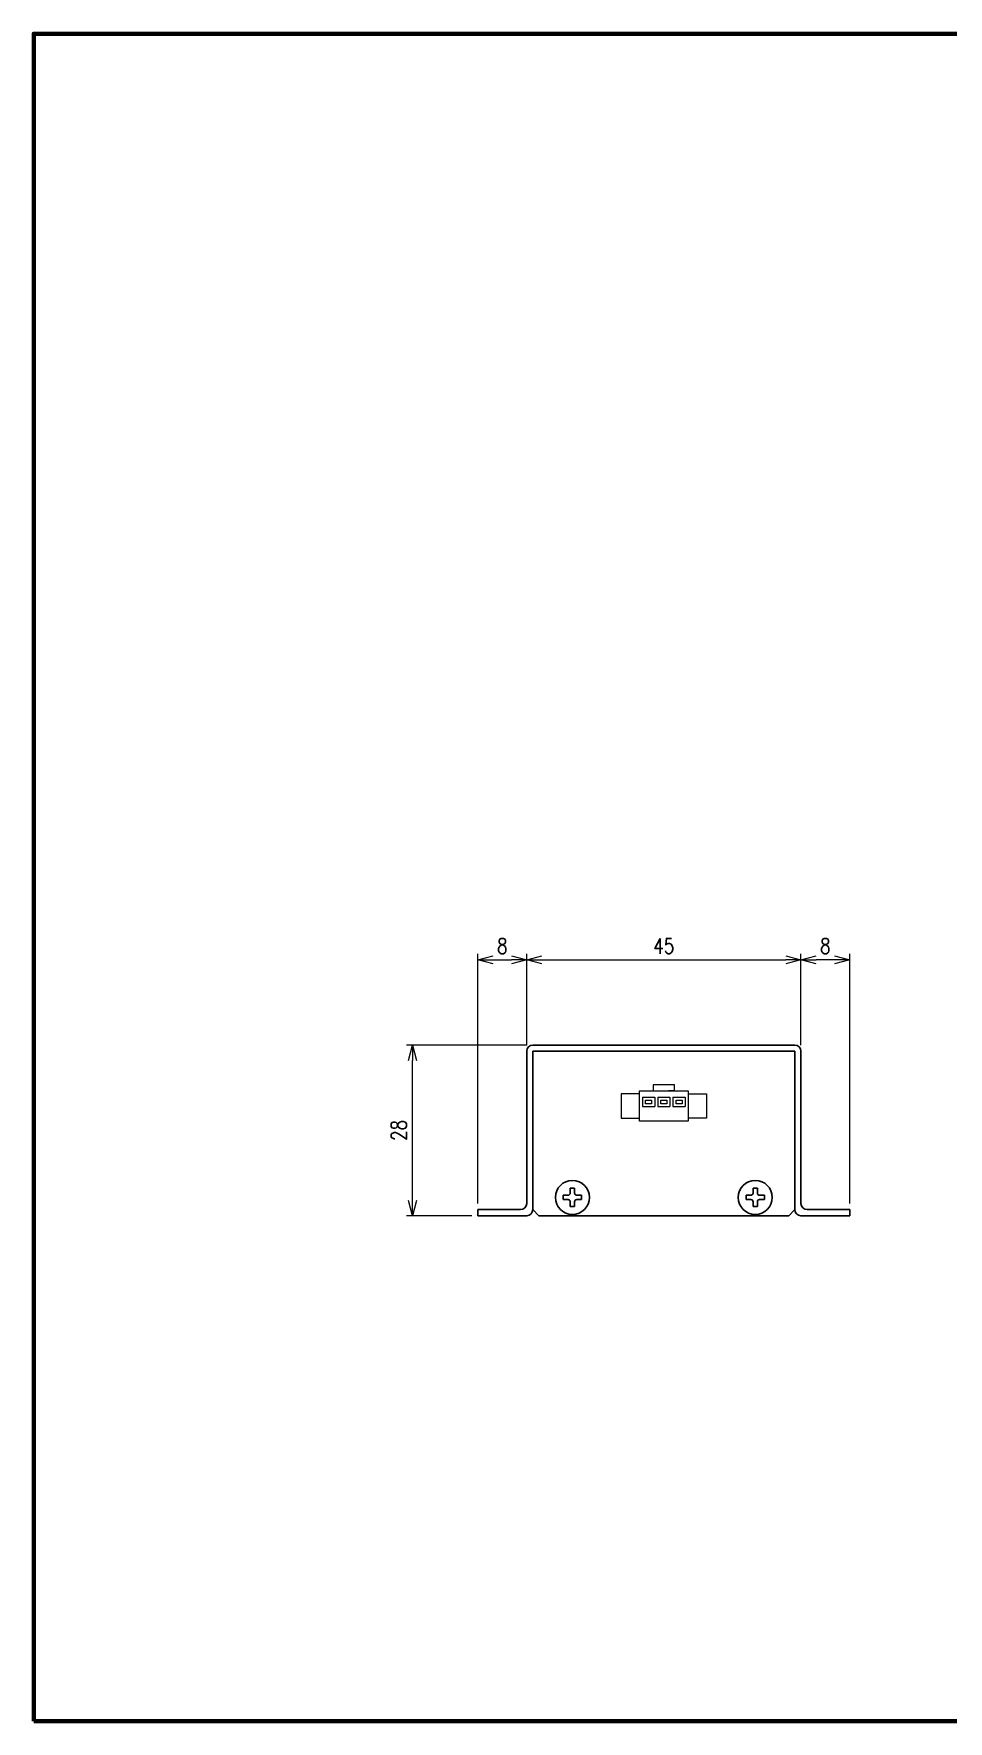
# Model space of a CAD drawing. Header units: millimetres. Extents: x 4 to 387, y 0 to 281.
# Drawn here: x 4 to 154.1, y 4 to 281 of the extents above; entities that cross this region are included whole.
import ezdxf

# ---------------------------------------------------------------- set-up
doc = ezdxf.new("R2010")
doc.units = ezdxf.units.MM
doc.layers.get('0').update_dxf_attribs({"lineweight": 30})
doc.layers.get('Defpoints').update_dxf_attribs({"lineweight": 9})
for name, color, linetype, lineweight in [('2KD_寸法１', 7, 'Continuous', 15), ('2KD_寸法１ @ 1', 7, 'Continuous', 15), ('AUX', 7, 'Continuous', 40)]:
    doc.layers.add(name, color=color, linetype=linetype, lineweight=lineweight)
doc.styles.get("Standard").update_dxf_attribs({"font": 'simplex.shx', "width": 0.8, "bigfont": 'extfont.shx'})
doc.dimstyles.new('KD-STD', dxfattribs={"dimscale": 0, "dimtxt": 2.5, "dimasz": 2.5, "dimexe": 1, "dimexo": 1, "dimgap": 1, "dimtad": 1, "dimdsep": 46, "dimtxsty": 'Standard', "dimblk": 'OPEN30', "dimcen": 0, "dimadec": 0, "dimazin": 0, "dimtfac": 1, "dimtmove": 0, "dimatfit": 3, "dimldrblk": 'OPEN30', "dimfxl": 1, "dimtfill": 1, "dimtolj": 1, "dimtzin": 0, "dimlwd": 15, "dimlwe": 15, "dimarcsym": 0})

# ---------------------------------------------------------------- blocks, each defined once
blk = doc.blocks.new('_Open30')
at = {"lineweight": -2}
for p, q in [((-1, 0.26794919), (0, 0)), ((0, 0), (-1, -0.26794919)), ((0, 0), (-1, 0))]:
    blk.add_line(p, q, dxfattribs=at)
blk = doc.blocks.new('*D37')
at = {"layer": '2KD_寸法１', "color": 0, "lineweight": 15}
for p, q in [((84.88405123998427, 114.986025447892), (65.15918029477643, 114.986025447892)), ((66.15918029477642, 89.48602544789208), (66.15918029477643, 112.486025447892)), ((75.88405123998427, 86.98602544789208), (65.15918029477642, 86.98602544789208))]:
    blk.add_line(p, q, dxfattribs=at)
at = {"layer": 'Defpoints', "color": 0}
for p in [(66.15918029477643, 114.986025447892), (85.88405123998427, 114.986025447892), (76.88405123998427, 86.98602544789208)]:
    blk.add_point(p, dxfattribs=at)
at = {"layer": '2KD_寸法１', "color": 0, "lineweight": 15, "xscale": 2.5, "yscale": 2.5, "zscale": 2.5}
for p, rotation in [((66.15918029477643, 114.986025447892), 90), ((66.15918029477642, 86.98602544789208), 270)]:
    blk.add_blockref('_Open30', p, dxfattribs=dict(at, rotation=rotation))
at = {"layer": '2KD_寸法１', "color": 0, "insert": (63.90918029477641, 100.986025447892), "char_height": 2.5, "attachment_point": 5, "rotation": 90, "bg_fill": 3, "box_fill_scale": 1.1, "bg_fill_color": 9, "bg_fill_true_color": 13158600, "bg_fill_transparency": 4392230}
blk.add_mtext('\\A1;28', dxfattribs=at)
blk = doc.blocks.new('*D38')
at = {"layer": '2KD_寸法１', "color": 0, "lineweight": 15}
for p, q in [((84.88405123998427, 114.986025447892), (84.88405123998427, 129.997266733667)), ((87.38405123998427, 128.997266733667), (127.3840512399842, 128.997266733667)), ((129.8840512399842, 114.986025447892), (129.8840512399842, 129.997266733667))]:
    blk.add_line(p, q, dxfattribs=at)
at = {"layer": 'Defpoints', "color": 0}
for p in [(129.8840512399842, 128.997266733667), (84.88405123998427, 113.986025447892), (129.8840512399842, 113.986025447892)]:
    blk.add_point(p, dxfattribs=at)
at = {"layer": '2KD_寸法１', "color": 0, "lineweight": 15, "xscale": 2.5, "yscale": 2.5, "zscale": 2.5, "rotation": 180}
blk.add_blockref('_Open30', (84.88405123998427, 128.997266733667), dxfattribs=at)
at = {"layer": '2KD_寸法１', "color": 0, "lineweight": 15, "xscale": 2.5, "yscale": 2.5, "zscale": 2.5}
blk.add_blockref('_Open30', (129.8840512399842, 128.997266733667), dxfattribs=at)
at = {"layer": '2KD_寸法１', "color": 0, "insert": (107.3840512399842, 131.247266733667), "char_height": 2.5, "attachment_point": 5, "bg_fill": 3, "box_fill_scale": 1.1, "bg_fill_color": 9, "bg_fill_true_color": 13158600, "bg_fill_transparency": 4393666}
blk.add_mtext('\\A1;45', dxfattribs=at)
blk = doc.blocks.new('A$C043C1CDC')
for p, q in [((-0.9999999999999856, 0.75), (1.000000000000011, 0.75)), ((-0.9999999999999856, 0.75), (-0.9999999999999856, -0.75)), ((-0.4999999999999858, 0.25), (0.5000000000000142, 0.25)), ((-0.4999999999999858, -0.3499999999999943), (-0.4999999999999858, 0.25)), ((0.5000000000000142, 0.25), (0.5000000000000142, -0.3499999999999943)), ((1.000000000000011, 0.75), (1.000000000000011, -0.75)), ((-0.9999999999999856, -0.75), (1.000000000000011, -0.75)), ((0.5000000000000142, -0.3499999999999943), (-0.4999999999999858, -0.3499999999999943))]:
    blk.add_line(p, q)
blk = doc.blocks.new('SM 3P')
for p, q in [((1.75, 0), (-1.75, 0)), ((-1.75, 0), (-1.75, -1)), ((1.75, -1), (1.75, 0)), ((-4.000000000000006, -1.500000000000054), (-7.000000000000007, -1.500000000000054)), ((-7.000000000000007, -1.500000000000054), (-7.000000000000007, -5.500000000000056)), ((-4.000000000000006, -1.000000000000055), (3.999999999999991, -1.000000000000055)), ((-4.000000000000006, -6.000000000000056), (-4.000000000000006, -1.000000000000055)), ((-7.1e-15, -1.000000000000055), (1.749999999999992, -1.000000000000055)), ((1.749999999999992, -1.000000000000055), (0.7499999999999929, -1.000000000000055)), ((3.999999999999991, -1.000000000000055), (3.999999999999991, -6.000000000000056)), ((3.999999999999991, -1.500000000000054), (6.999999999999992, -1.500000000000054)), ((6.999999999999992, -1.500000000000054), (6.999999999999992, -5.500000000000056)), ((-7.000000000000007, -5.500000000000056), (-4.000000000000006, -5.500000000000056)), ((6.999999999999992, -5.500000000000056), (3.999999999999991, -5.500000000000056)), ((3.999999999999991, -6.000000000000056), (-4.000000000000006, -6.000000000000056))]:
    blk.add_line(p, q)
for p in [(-2.500000000000003, -2.800000000000068), (-7.1e-15, -2.800000000000068), (2.49999999999999, -2.800000000000068)]:
    blk.add_blockref('A$C043C1CDC', p)
blk = doc.blocks.new('*D39')
at = {"layer": '2KD_寸法１', "color": 0, "lineweight": 15}
for p, q in [((76.88405123998427, 88.98602544789205), (76.88405123998427, 129.997266733667)), ((79.38405123998427, 128.997266733667), (82.38405123998427, 128.997266733667)), ((84.88405123998427, 114.986025447892), (84.88405123998427, 129.997266733667))]:
    blk.add_line(p, q, dxfattribs=at)
at = {"layer": 'Defpoints', "color": 0}
for p in [(84.88405123998427, 128.997266733667), (84.88405123998427, 113.986025447892), (76.88405123998427, 87.98602544789205)]:
    blk.add_point(p, dxfattribs=at)
at = {"layer": '2KD_寸法１', "color": 0, "lineweight": 15, "xscale": 2.5, "yscale": 2.5, "zscale": 2.5, "rotation": 180}
blk.add_blockref('_Open30', (76.88405123998427, 128.997266733667), dxfattribs=at)
at = {"layer": '2KD_寸法１', "color": 0, "lineweight": 15, "xscale": 2.5, "yscale": 2.5, "zscale": 2.5}
blk.add_blockref('_Open30', (84.88405123998427, 128.997266733667), dxfattribs=at)
at = {"layer": '2KD_寸法１', "color": 0, "insert": (80.88405123998427, 131.247266733667), "char_height": 2.5, "attachment_point": 5, "bg_fill": 3, "box_fill_scale": 1.1, "bg_fill_color": 9, "bg_fill_true_color": 13158600, "bg_fill_transparency": 4393734}
blk.add_mtext('\\A1;8', dxfattribs=at)
blk = doc.blocks.new('*D40')
at = {"layer": '2KD_寸法１', "color": 0, "lineweight": 15}
for p, q in [((129.8840512399842, 114.986025447892), (129.8840512399842, 129.997266733667)), ((135.3840512399842, 128.997266733667), (132.3840512399842, 128.997266733667)), ((137.8840512399842, 88.98602544789205), (137.8840512399842, 129.997266733667))]:
    blk.add_line(p, q, dxfattribs=at)
at = {"layer": 'Defpoints', "color": 0}
for p in [(129.8840512399842, 128.997266733667), (129.8840512399842, 113.986025447892), (137.8840512399842, 87.98602544789205)]:
    blk.add_point(p, dxfattribs=at)
at = {"layer": '2KD_寸法１', "color": 0, "lineweight": 15, "xscale": 2.5, "yscale": 2.5, "zscale": 2.5, "rotation": 180}
blk.add_blockref('_Open30', (129.8840512399842, 128.997266733667), dxfattribs=at)
at = {"layer": '2KD_寸法１', "color": 0, "lineweight": 15, "xscale": 2.5, "yscale": 2.5, "zscale": 2.5}
blk.add_blockref('_Open30', (137.8840512399842, 128.997266733667), dxfattribs=at)
at = {"layer": '2KD_寸法１', "color": 0, "insert": (133.8840512399842, 131.247266733667), "char_height": 2.5, "attachment_point": 5, "bg_fill": 3, "box_fill_scale": 1.1, "bg_fill_color": 9, "bg_fill_true_color": 13158600, "bg_fill_transparency": 4393682}
blk.add_mtext('\\A1;8', dxfattribs=at)
blk = doc.blocks.new('A$C292346D0')
at = {"ltscale": 0.5}
for p, q in [((-21.49999999999997, 27.99999999999994), (21.49999999999997, 27.99999999999994)), ((-22.49999999999997, 1.999999999999971), (-22.49999999999997, 26.99999999999994)), ((-21.49999999999997, 0.9999999999999715), (-21.49999999999997, 26.99999999999994)), ((-21.49999999999997, 26.99999999999994), (-21.49999999999997, 1)), ((-21.49999999999997, 26.99999999999994), (21.49999999999997, 26.99999999999994)), ((21.49999999999997, 0.9999999999999715), (21.49999999999997, 26.99999999999994)), ((21.49999999999997, 26.99999999999994), (21.49999999999997, 1)), ((22.49999999999997, 26.99999999999994), (22.49999999999997, 1.999999999999971)), ((-30.49999999999997, 0.9999999999999715), (-23.49999999999997, 0.9999999999999715)), ((-30.49999999999997, -1.42e-14), (-30.49999999999997, 0.9999999999999715)), ((-21.49999999999997, 1), (-20.49999999999997, 0)), ((-20.49999999999997, 0), (20.49999999999997, 0)), ((21.49999999999997, 1), (20.49999999999997, 0)), ((23.49999999999997, 0.9999999999999715), (30.49999999999997, 0.9999999999999715)), ((30.49999999999997, -1.42e-14), (30.49999999999997, 0.9999999999999715)), ((-22.49999999999997, -1.42e-14), (-30.49999999999997, -1.42e-14)), ((22.49999999999997, -1.42e-14), (30.49999999999997, -1.42e-14))]:
    blk.add_line(p, q, dxfattribs=at)
for p, q in [((-15.7000001044684, 3.350000271506701), (-16.50000010446841, 3.350000271506686)), ((-16.50000010446841, 3.350000271506686), (-16.50000010446841, 2.650000271506697)), ((-15.35000010446841, 4.500000271506691), (-14.65000010446842, 4.500000271506691)), ((-15.35000010446841, 4.500000271506691), (-15.35000010446841, 3.700000271506694)), ((-14.65000010446842, 4.500000271506691), (-14.65000010446842, 3.700000271506681)), ((-13.50000010446841, 3.350000271506686), (-14.30000010446842, 3.350000271506671)), ((-13.50000010446841, 2.650000271506697), (-13.50000010446841, 3.350000271506686)), ((14.29999989553157, 3.350000271506701), (13.49999989553156, 3.350000271506686)), ((13.49999989553156, 3.350000271506686), (13.49999989553156, 2.650000271506697)), ((14.64999989553156, 4.500000271506691), (15.34999989553155, 4.500000271506691)), ((14.64999989553156, 4.500000271506691), (14.64999989553156, 3.700000271506694)), ((15.34999989553155, 4.500000271506691), (15.34999989553155, 3.700000271506681)), ((16.49999989553156, 3.350000271506686), (15.69999989553155, 3.350000271506671)), ((16.49999989553156, 2.650000271506697), (16.49999989553156, 3.350000271506686)), ((-15.7000001044684, 2.650000271506697), (-16.50000010446841, 2.650000271506697)), ((-15.35000010446841, 2.300000271506704), (-15.35000010446841, 1.500000271506691)), ((-15.35000010446841, 1.500000271506691), (-14.65000010446842, 1.500000271506691)), ((-14.65000010446842, 2.300000271506718), (-14.65000010446842, 1.500000271506691)), ((-13.50000010446841, 2.650000271506697), (-14.30000010446842, 2.650000271506711)), ((14.29999989553157, 2.650000271506697), (13.49999989553156, 2.650000271506697)), ((14.64999989553156, 2.300000271506704), (14.64999989553156, 1.500000271506691)), ((14.64999989553156, 1.500000271506691), (15.34999989553155, 1.500000271506691)), ((15.34999989553155, 2.300000271506718), (15.34999989553155, 1.500000271506691)), ((16.49999989553156, 2.650000271506697), (15.69999989553155, 2.650000271506711))]:
    blk.add_line(p, q)
for centre in [(-15.00000010446841, 3.000000271506692), (14.99999989553156, 3.000000271506692)]:
    blk.add_circle(centre, 2.799999999999998)
for centre, start, end in [((-21.49999999999997, 26.99999999999994), 90, 180), ((21.49999999999997, 26.99999999999994), 0, 90), ((-23.49999999999997, 1.999999999999971), 270, 0), ((-22.49999999999997, 0.9999999999999715), 270, 0), ((22.49999999999997, 0.9999999999999715), 180, 270), ((23.49999999999997, 1.999999999999971), 180, 270)]:
    blk.add_arc(centre, 1, start, end, dxfattribs=at)
for centre, start, end in [((-15.7000001044684, 3.700000271506694), 270, 0), ((-14.30000010446842, 3.700000271506667), 179.9999999999974, 270), ((14.29999989553157, 3.700000271506694), 270, 0), ((15.69999989553155, 3.700000271506667), 179.9999999999974, 270), ((-15.7000001044684, 2.300000271506704), 0, 90), ((-14.30000010446842, 2.300000271506718), 89.99999999999837, 180), ((14.29999989553157, 2.300000271506704), 0, 90), ((15.69999989553155, 2.300000271506718), 89.99999999999837, 180)]:
    blk.add_arc(centre, 0.35, start, end)

msp = doc.modelspace()

# ---------------------------------------------------------------- linework, layer by layer
at = {"layer": 'AUX', "lineweight": 70}
msp.add_lwpolyline([(3.999999758280865, 4.000000249163575), (386.9999997582809, 4.000000249163575), (386.9999997582809, 281.0000002491635), (3.999999758280865, 281.0000002491635)], close=True, dxfattribs=at)

# ---------------------------------------------------------------- block references
at = {"layer": '2KD_寸法１'}
msp.add_blockref('SM 3P', (107.3840512399842, 108.4860257193986), dxfattribs=at)

# ---------------------------------------------------------------- next in the draw order: dimensions: what is measured, and where the dimension line sits
at = {"layer": '2KD_寸法１ @ 1'}
dim = msp.add_linear_dim(base=(66.15918029477643, 114.986025447892), p1=(76.88405123998427, 86.98602544789208), p2=(85.88405123998427, 114.986025447892), angle=90, dimstyle='KD-STD', override={"dimscale": 1, "dimtix": 0, "dimtofl": 1, "dimtmove": 0, "dimatfit": 3, "dimtfillclr": 256}, dxfattribs=at)
dim.commit()
dim.dimension.update_dxf_attribs({"geometry": '*D37', "text_midpoint": (63.90918029477641, 100.986025447892)})

# ---------------------------------------------------------------- next in the draw order: dimensions: what is measured, and where the dimension line sits
dim = msp.add_linear_dim(base=(129.8840512399842, 128.997266733667), p1=(84.88405123998427, 113.986025447892), p2=(129.8840512399842, 113.986025447892), dimstyle='KD-STD', override={"dimscale": 1, "dimtix": 0, "dimtofl": 1, "dimtmove": 0, "dimatfit": 3, "dimtfillclr": 256}, dxfattribs=at)
dim.commit()
dim.dimension.update_dxf_attribs({"geometry": '*D38', "text_midpoint": (107.3840512399842, 131.247266733667)})

# ---------------------------------------------------------------- next in the draw order: dimensions: what is measured, and where the dimension line sits
for base, p1, p2, picture, middle in [((84.88405123998427, 128.997266733667), (76.88405123998427, 87.98602544789205), (84.88405123998427, 113.986025447892), '*D39', (80.88405123998427, 131.247266733667)), ((129.8840512399842, 128.997266733667), (137.8840512399842, 87.98602544789205), (129.8840512399842, 113.986025447892), '*D40', (133.8840512399842, 131.247266733667))]:
    dim = msp.add_linear_dim(base=base, p1=p1, p2=p2, dimstyle='KD-STD', override={"dimscale": 1, "dimtix": 0, "dimtofl": 1, "dimtmove": 0, "dimatfit": 3, "dimtfillclr": 256}, dxfattribs=at)
    dim.commit()
    dim.dimension.update_dxf_attribs({"geometry": picture, "text_midpoint": middle})

# ---------------------------------------------------------------- next in the draw order: block references
msp.add_blockref('A$C292346D0', (107.3840512399842, 86.98602544789208))

doc.saveas('drawing.dxf')
